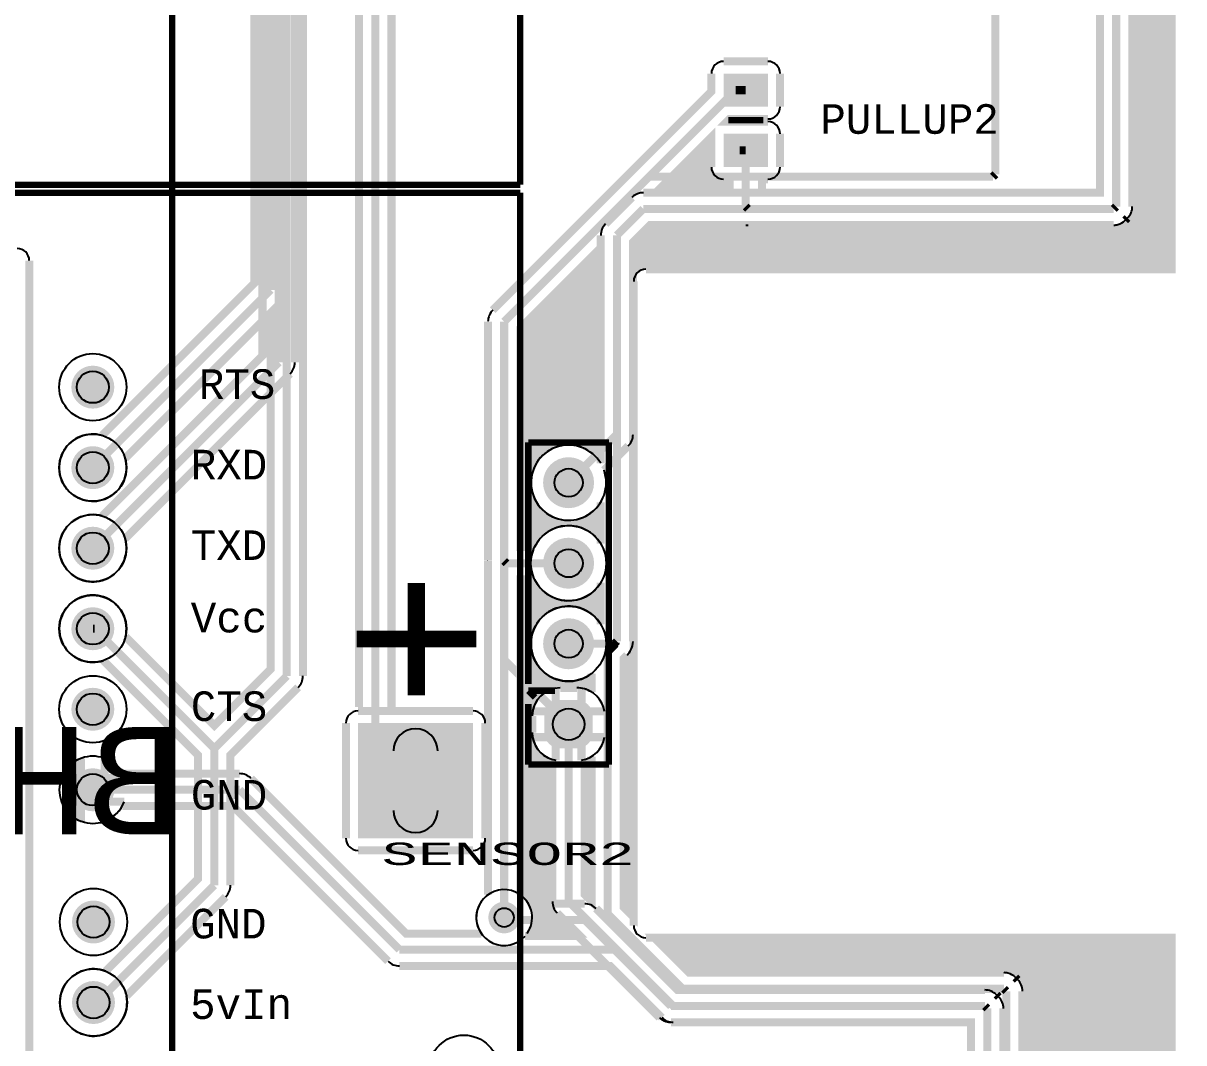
# Model space of a CAD drawing. Extents: x -3564 to 3564, y -2067 to 2176.
# Drawn here: x 2123 to 3564, y -946 to 321 of the extents above; entities that cross this region are included whole.
import ezdxf
from ezdxf.enums import TextEntityAlignment as Align

# ---------------------------------------------------------------- set-up
doc = ezdxf.new("R2010")
doc.units = 0
for name, color, linetype in [('BOARD_OUTLINE', 2, 'CONTINUOUS'), ('COPPER_BOTTOM', 1, 'CONTINUOUS'), ('COPPER_TOP', 3, 'CONTINUOUS'), ('DRILL', 255, 'CONTINUOUS'), ('SILKSCREEN_BOTTOM', 6, 'CONTINUOUS'), ('SILKSCREEN_TOP', 4, 'CONTINUOUS')]:
    doc.layers.add(name, color=color, linetype=linetype)
doc.styles.add('MONOTxtStyle', font='monotxt')
doc.styles.add('MONOTxtStyle_M', font='monotxt')

msp = doc.modelspace()

# ---------------------------------------------------------------- hatches: boundary and pattern name
at = {"layer": 'COPPER_BOTTOM'}
h = msp.add_hatch(color=256, dxfattribs=at)
edge = h.paths.add_edge_path()
edge.add_arc((2209.19685, -131.354331), 26.685039, 0, 360)
edge = h.paths.add_edge_path()
edge.add_arc((2209.19685, -131.354331), 19.685039, 0, 360)
h = msp.add_hatch(color=256, dxfattribs=at)
edge = h.paths.add_edge_path()
edge.add_arc((2209.19685, -231.354331), 26.685039, 0, 360)
edge = h.paths.add_edge_path()
edge.add_arc((2209.19685, -231.354331), 19.685039, 0, 360)
h = msp.add_hatch(color=256, dxfattribs=at)
edge = h.paths.add_edge_path()
edge.add_arc((2800, -250), 31.67, 0, 360)
edge = h.paths.add_edge_path()
edge.add_arc((2800, -250), 17.5, 0, 360)
h = msp.add_hatch(color=256, dxfattribs=at)
edge = h.paths.add_edge_path()
edge.add_arc((2209.19689, -331.354331), 26.685039, 0, 360)
edge = h.paths.add_edge_path()
edge.add_arc((2209.19689, -331.354331), 19.685039, 0, 360)
h = msp.add_hatch(color=256, dxfattribs=at)
edge = h.paths.add_edge_path()
edge.add_arc((2800, -350), 31.67, 0, 360)
edge = h.paths.add_edge_path()
edge.add_arc((2800, -350), 17.5, 0, 360)
h = msp.add_hatch(color=256, dxfattribs=at)
edge = h.paths.add_edge_path()
edge.add_arc((2209.19689, -431.354331), 26.685039, 0, 360)
edge = h.paths.add_edge_path()
edge.add_arc((2209.19689, -431.354331), 19.685039, 0, 360)
h = msp.add_hatch(color=256, dxfattribs=at)
edge = h.paths.add_edge_path()
edge.add_arc((2800, -450), 31.67, 0, 360)
edge = h.paths.add_edge_path()
edge.add_arc((2800, -450), 17.5, 0, 360)
h = msp.add_hatch(color=256, dxfattribs=at)
edge = h.paths.add_edge_path()
edge.add_arc((2209.19689, -531.354331), 26.685039, 0, 360)
edge = h.paths.add_edge_path()
edge.add_arc((2209.19689, -531.354331), 19.685039, 0, 360)
h = msp.add_hatch(color=256, dxfattribs=at)
edge = h.paths.add_edge_path()
edge.add_line((2770, -539.585), (2770, -560.415))
edge.add_arc((2789.585, -560.415), 19.585, 180, 270)
edge.add_line((2789.585, -580), (2810.415, -580))
edge.add_arc((2810.415, -560.415), 19.585, 270, 0)
edge.add_line((2830, -560.415), (2830, -539.585))
edge.add_arc((2810.415, -539.585), 19.585, 0, 90)
edge.add_line((2810.415, -520), (2789.585, -520))
edge.add_arc((2789.585, -539.585), 19.585, 90, 180)
edge = h.paths.add_edge_path()
edge.add_arc((2800, -550), 19.585, 0, 360)
h = msp.add_hatch(color=256, dxfattribs=at)
h.paths.add_polyline_path([(2538.5, -548.5), (2681.5, -548.5), (2681.5, -691.5), (2538.5, -691.5)])
edge = h.paths.add_edge_path()
edge.add_arc((2610, -620), 27.5, 0, 360)
h = msp.add_hatch(color=256, dxfattribs=at)
edge = h.paths.add_edge_path()
edge.add_arc((2209.19689, -631.354331), 26.685039, 0, 360)
edge = h.paths.add_edge_path()
edge.add_arc((2209.19689, -631.354331), 19.685039, 0, 360)
h = msp.add_hatch(color=256, dxfattribs=at)
edge = h.paths.add_edge_path()
edge.add_arc((2210, -795.527559), 26.685039, 0, 360)
edge = h.paths.add_edge_path()
edge.add_arc((2210, -795.527559), 19.685039, 0, 360)
h = msp.add_hatch(color=256, dxfattribs=at)
edge = h.paths.add_edge_path()
edge.add_arc((2720, -790), 19.685039, 0, 360)
edge = h.paths.add_edge_path()
edge.add_arc((2720, -790), 11.811024, 0, 360)
h = msp.add_hatch(color=256, dxfattribs=at)
edge = h.paths.add_edge_path()
edge.add_arc((2210, -895.527559), 26.685039, 0, 360)
edge = h.paths.add_edge_path()
edge.add_arc((2210, -895.527559), 19.685039, 0, 360)
at = {"layer": 'COPPER_TOP'}
h = msp.add_hatch(color=3, dxfattribs=at)
edge = h.paths.add_edge_path()
edge.add_line((-131.305429, 1814.186863), (-247.84976, 1697.642531))
edge.add_line((-247.84976, 1697.642531), (-247.849784, 1697.642508))
edge.add_line((-247.849784, 1697.642508), (-424.186863, 1521.305429))
edge.add_arc((-410, 1507.07126), 20.096732, 134.904632, 180)
edge.add_line((-430.096732, 1507.07126), (-430.096732, 1400.096732))
edge.add_line((-430.096732, 1400.096732), (-434.927441, 1400.096732))
edge.add_line((-434.927441, 1400.096732), (-434.927441, 2051.693504))
edge.add_line((-434.927441, 2051.693504), (2719.689889, 2051.693504))
edge.add_arc((2720.873701, 2066.766063), 15.118976, 265.509159, 270)
edge.add_arc((2720.873701, 1941.766063), 109.881024, 0, 90, ccw=False)
edge.add_arc((2845.873701, 1941.766063), 15.118976, 180, 184.487028)
edge.add_line((2830.801063, 1940.583254), (2830.801063, 1782.372513))
edge.add_arc((2845.873661, 1779.402638), 15.362402, 168.853341, 180)
edge.add_arc((3226.607598, 1779.402638), 396.096339, 180, 270)
edge.add_arc((3226.607598, 1398.668701), 15.362402, 270, 281.148178)
edge.add_line((3229.577873, 1383.596181), (3438.08175, 1383.596181))
edge.add_arc((3439.266063, 1398.668701), 15.118976, 265.507254, 270)
edge.add_arc((3439.266063, 1273.668701), 109.881024, 0, 90, ccw=False)
edge.add_arc((3564.266063, 1273.668701), 15.118976, 180, 184.456752)
edge.add_line((3549.192802, 1272.493857), (3548.927404, 800.008464))
edge.add_arc((3563.999961, 799.999998), 15.072559, 179.967817, 180.13094)
edge.add_line((3548.927441, 799.965552), (3548.927441, 15.072559))
edge.add_line((3548.927441, 15.072559), (2896, 15.072559))
edge.add_arc((2896, 0), 15.072559, 90, 180)
edge.add_line((2880.927441, 0), (2880.927441, -789.57873))
edge.add_line((2880.927441, -789.57873), (2868.632165, -777.2846))
edge.add_line((2868.632165, -777.2846), (2868.632165, -468.32435))
edge.add_line((2868.632165, -468.32435), (2872.717004, -464.239559))
edge.add_arc((2858.535551, -450), 20.096732, 314.882861, 338.106647)
edge.add_arc((2860, -447.07126), 20.096732, 328.760786, 0)
edge.add_line((2880.096732, -447.07126), (2880.096732, 48.746831))
edge.add_line((2880.096732, 48.746831), (2901.253068, 69.903268))
edge.add_line((2901.253068, 69.903268), (3020, 69.903268))
edge.add_arc((3020, 90), 20.096732, 270, 274.178847)
edge.add_arc((3022.928898, 90), 20.096732, 265.821153, 270)
edge.add_line((3022.928898, 69.903268), (3477.047441, 69.903268))
edge.add_arc((3477.071049, 89.999986), 20.096732, 269.932692, 284.59993)
edge.add_arc((3477.071102, 90), 20.096732, 284.599773, 315.095368)
edge.add_line((3491.305271, 75.813137), (3494.186863, 78.694729))
edge.add_arc((3480, 92.928898), 20.096732, 314.904632, 0)
edge.add_line((3500.096732, 92.928898), (3500.096732, 1232.071102))
edge.add_arc((3480, 1232.071102), 20.096732, 0, 45.095368)
edge.add_line((3494.186863, 1246.305271), (3491.305271, 1249.186863))
edge.add_arc((3477.071102, 1235), 20.096732, 44.904632, 90)
edge.add_line((3477.071102, 1255.096732), (2853.3243, 1255.096732))
edge.add_line((2853.3243, 1255.096732), (2491.698172, 1616.72286))
edge.add_arc((2524, 1714), 102.5, 251.630747, 198.369253)
edge.add_line((2426.72286, 1681.698172), (2410.778524, 1697.642508))
edge.add_line((2410.778524, 1697.642508), (2410.7785, 1697.642531))
edge.add_line((2410.7785, 1697.642531), (2089.906311, 2018.514721))
edge.add_line((2089.906311, 2018.514721), (2089.906287, 2018.514745))
edge.add_line((2089.906287, 2018.514745), (2084.234169, 2024.186863))
edge.add_arc((2070, 2010), 20.096732, 44.904632, 89.504336)
edge.add_arc((2069.99996, 2010), 20.096732, 89.504223, 90.010595)
edge.add_line((2069.996244, 2030.096732), (1520, 2030.096732))
edge.add_arc((1520, 2010), 20.096732, 90, 106.043852)
edge.add_arc((1519.999945, 2009.999984), 20.096732, 106.043688, 135)
edge.add_line((1505.789409, 2024.21052), (1301.675622, 1820.096732))
edge.add_line((1301.675622, 1820.096732), (-117.07126, 1820.096732))
edge.add_arc((-117.07126, 1800), 20.096732, 90, 135.095368)
h = msp.add_hatch(color=3, dxfattribs=at)
edge = h.paths.add_edge_path()
edge.add_line((2977.368386, 141.929134), (2977.368386, 178.947354))
edge.add_line((2977.368386, 178.947354), (2908.517764, 110.096732))
edge.add_line((2908.517764, 110.096732), (2999.903268, 110.096732))
edge.add_line((2999.903268, 110.096732), (2999.903268, 126.856575))
edge.add_line((2999.903268, 126.856575), (2992.440945, 126.856575))
edge.add_arc((2992.440945, 141.929134), 15.072559, 180, 270, ccw=False)
h = msp.add_hatch(color=3, dxfattribs=at)
edge = h.paths.add_edge_path()
edge.add_line((2757.878625, -329.903268), (2740.096732, -329.903268))
edge.add_line((2740.096732, -329.903268), (2740.096732, -58.3243))
edge.add_line((2740.096732, -58.3243), (2839.903268, 41.482236))
edge.add_line((2839.903268, 41.482236), (2839.903268, -225.79632))
edge.add_arc((2800, -250), 46.67, 31.239276, 328.760724)
edge.add_line((2839.903268, -274.20368), (2839.903268, -325.79632))
edge.add_arc((2800, -350), 46.67, 31.239276, 154.493499)
h = msp.add_hatch(color=256, dxfattribs=at)
edge = h.paths.add_edge_path()
edge.add_arc((2209.19685, -131.354331), 26.685039, 0, 360)
edge = h.paths.add_edge_path()
edge.add_arc((2209.19685, -131.354331), 19.685039, 0, 360)
h = msp.add_hatch(color=256, dxfattribs=at)
edge = h.paths.add_edge_path()
edge.add_arc((2209.19685, -231.354331), 26.685039, 0, 360)
edge = h.paths.add_edge_path()
edge.add_arc((2209.19685, -231.354331), 19.685039, 0, 360)
h = msp.add_hatch(color=256, dxfattribs=at)
edge = h.paths.add_edge_path()
edge.add_arc((2800, -250), 31.67, 0, 360)
edge = h.paths.add_edge_path()
edge.add_arc((2800, -250), 17.5, 0, 360)
h = msp.add_hatch(color=256, dxfattribs=at)
edge = h.paths.add_edge_path()
edge.add_arc((2209.19689, -331.354331), 26.685039, 0, 360)
edge = h.paths.add_edge_path()
edge.add_arc((2209.19689, -331.354331), 19.685039, 0, 360)
h = msp.add_hatch(color=256, dxfattribs=at)
edge = h.paths.add_edge_path()
edge.add_arc((2800, -350), 31.67, 0, 360)
edge = h.paths.add_edge_path()
edge.add_arc((2800, -350), 17.5, 0, 360)
h = msp.add_hatch(color=3, dxfattribs=at)
edge = h.paths.add_edge_path()
edge.add_line((2748.406195, -809.903268), (2811.482157, -809.903268))
edge.add_line((2811.482157, -809.903268), (2785.789441, -784.210552))
edge.add_arc((2799.999977, -770.000016), 20.096732, 179.913497, 225, ccw=False)
edge.add_line((2779.903268, -769.969675), (2779.903268, -593.791459))
edge.add_arc((2789.585, -560.415), 34.752323, 180, 253.823789, ccw=False)
edge.add_line((2754.832677, -560.415), (2754.832677, -539.585))
edge.add_arc((2789.585, -539.585), 34.752323, 90, 180, ccw=False)
edge.add_line((2789.585, -504.832677), (2810.415, -504.832677))
edge.add_arc((2810.415, -539.585), 34.752323, 58.759401, 90, ccw=False)
edge.add_line((2828.438701, -509.871869), (2828.438701, -487.004448))
edge.add_arc((2800, -450), 46.67, 31.239276, 307.543039, ccw=False)
edge.add_line((2839.903268, -425.79632), (2839.903268, -374.20368))
edge.add_arc((2800, -350), 46.67, 205.506501, 328.760724, ccw=False)
edge.add_line((2757.878625, -370.096732), (2740.096732, -370.096732))
edge.add_line((2740.096732, -370.096732), (2740.096732, -761.730347))
edge.add_arc((2720, -790), 34.685039, 324.98236, 54.5912, ccw=False)
h = msp.add_hatch(color=256, dxfattribs=at)
edge = h.paths.add_edge_path()
edge.add_arc((2209.19689, -431.354331), 26.685039, 0, 360)
edge = h.paths.add_edge_path()
edge.add_arc((2209.19689, -431.354331), 19.685039, 0, 360)
h = msp.add_hatch(color=256, dxfattribs=at)
edge = h.paths.add_edge_path()
edge.add_arc((2800, -450), 31.67, 0, 360)
edge = h.paths.add_edge_path()
edge.add_arc((2800, -450), 17.5, 0, 360)
h = msp.add_hatch(color=256, dxfattribs=at)
edge = h.paths.add_edge_path()
edge.add_arc((2209.19689, -531.354331), 26.685039, 0, 360)
edge = h.paths.add_edge_path()
edge.add_arc((2209.19689, -531.354331), 19.685039, 0, 360)
h = msp.add_hatch(color=256, dxfattribs=at)
edge = h.paths.add_edge_path()
edge.add_line((2770, -539.585), (2770, -560.415))
edge.add_arc((2789.585, -560.415), 19.585, 180, 270)
edge.add_line((2789.585, -580), (2810.415, -580))
edge.add_arc((2810.415, -560.415), 19.585, 270, 0)
edge.add_line((2830, -560.415), (2830, -539.585))
edge.add_arc((2810.415, -539.585), 19.585, 0, 90)
edge.add_line((2810.415, -520), (2789.585, -520))
edge.add_arc((2789.585, -539.585), 19.585, 90, 180)
edge = h.paths.add_edge_path()
edge.add_arc((2800, -550), 19.585, 0, 360)
h = msp.add_hatch(color=256, dxfattribs=at)
h.paths.add_polyline_path([(2538.5, -548.5), (2681.5, -548.5), (2681.5, -691.5), (2538.5, -691.5)])
edge = h.paths.add_edge_path()
edge.add_arc((2610, -620), 27.5, 0, 360)
h = msp.add_hatch(color=3, dxfattribs=at)
edge = h.paths.add_edge_path()
edge.add_arc((2810.415, -560.415), 34.752323, 286.176211, 301.240599, ccw=False)
edge.add_line((2820.096732, -593.791459), (2820.096732, -761.6757))
edge.add_line((2820.096732, -761.6757), (2828.438701, -770.017669))
edge.add_line((2828.438701, -770.017669), (2828.438701, -590.128131))
h = msp.add_hatch(color=256, dxfattribs=at)
edge = h.paths.add_edge_path()
edge.add_arc((2209.19689, -631.354331), 26.685039, 0, 360)
edge = h.paths.add_edge_path()
edge.add_arc((2209.19689, -631.354331), 19.685039, 0, 360)
h = msp.add_hatch(color=256, dxfattribs=at)
edge = h.paths.add_edge_path()
edge.add_arc((2210, -795.527559), 26.685039, 0, 360)
edge = h.paths.add_edge_path()
edge.add_arc((2210, -795.527559), 19.685039, 0, 360)
h = msp.add_hatch(color=256, dxfattribs=at)
edge = h.paths.add_edge_path()
edge.add_arc((2720, -790), 19.685039, 0, 360)
edge = h.paths.add_edge_path()
edge.add_arc((2720, -790), 11.811024, 0, 360)
h = msp.add_hatch(color=3, dxfattribs=at)
edge = h.paths.add_edge_path()
edge.add_line((3340.582874, -858.438701), (2949.79383, -858.438701))
edge.add_line((2949.79383, -858.438701), (2906.423646, -815.072559))
edge.add_line((2906.423646, -815.072559), (3548.927441, -815.072559))
edge.add_line((3548.927441, -815.072559), (3548.927441, -1280.636464))
edge.add_arc((3564, -1281.820276), 15.118976, 175.509159, 176.26094)
edge.add_arc((3439.266063, -1273.668701), 109.88103, 270, 356.26094, ccw=False)
edge.add_arc((3439.266063, -1398.668701), 15.118976, 90, 94.492746)
edge.add_line((3438.08175, -1383.596181), (3229.577873, -1383.596181))
edge.add_arc((3226.607598, -1398.668701), 15.362402, 78.851822, 90)
edge.add_arc((3226.607598, -1779.402638), 396.096339, 90, 180)
edge.add_arc((2845.873661, -1779.402638), 15.362402, 180, 191.146659)
edge.add_line((2830.801063, -1782.372513), (2830.801063, -1940.583254))
edge.add_arc((2845.873701, -1941.766063), 15.118976, 175.512972, 180)
edge.add_arc((2720.873701, -1941.766063), 109.881024, 270, 0, ccw=False)
edge.add_arc((2720.873701, -2066.766063), 15.118976, 90, 94.490847)
edge.add_line((2719.689887, -2051.693504), (2089.906311, -2051.693578))
edge.add_line((2089.906311, -2051.693578), (2089.906287, -2051.693578))
edge.add_line((2089.906287, -2051.693578), (2049.999961, -2051.693583))
edge.add_line((2049.999961, -2051.693583), (1249.999923, -2051.693504))
edge.add_arc((1249.999921, -2066.766063), 15.072559, 89.999994, 90.185201)
edge.add_line((1249.951201, -2051.693583), (1145.024398, -2051.693583))
edge.add_line((1145.024398, -2051.693583), (1145.024398, -2051.693583))
edge.add_line((1145.024398, -2051.693583), (429.570315, -2051.693583))
edge.add_arc((429.570315, -2066.766142), 15.072559, 90, 90.000352)
edge.add_line((429.570222, -2051.693583), (200.142508, -2051.693541))
edge.add_line((200.142508, -2051.693541), (200.142508, -2051.693541))
edge.add_line((200.142508, -2051.693541), (0.000003, -2051.693504))
edge.add_arc((0, -2066.766063), 15.072559, 89.999989, 90.000362)
edge.add_line((-0.000095, -2051.693504), (-434.927441, -2051.693504))
edge.add_line((-434.927441, -2051.693504), (-434.927441, -1398.766063))
edge.add_arc((-450, -1398.766063), 15.072559, 0, 35.111756)
edge.add_line((-437.670169, -1390.096732), (-391.254109, -1390.096732))
edge.add_line((-391.254109, -1390.096732), (-370.096732, -1411.255121))
edge.add_line((-370.096732, -1411.255121), (-370.096732, -1837.070866))
edge.add_arc((-350, -1837.070866), 20.096732, 180, 225.095268)
edge.add_line((-364.186888, -1851.305011), (-251.305454, -1964.186838))
edge.add_arc((-237.07126, -1950), 20.096732, 224.904532, 256.553469)
edge.add_arc((-237.071208, -1950.000012), 20.096732, 256.553318, 270.063573)
edge.add_line((-237.048909, -1970.096732), (2637.07126, -1970.096732))
edge.add_arc((2637.07126, -1950), 20.096732, 270, 315.095429)
edge.add_line((2651.305444, -1964.186848), (2724.186878, -1891.305256))
edge.add_arc((2710, -1877.071102), 20.096732, 314.904694, 0)
edge.add_line((2730.096732, -1877.071102), (2730.096732, -1558.3243))
edge.add_line((2730.096732, -1558.3243), (3018.3243, -1270.096732))
edge.add_line((3018.3243, -1270.096732), (3340.582874, -1270.096732))
edge.add_arc((3340.606482, -1250.000014), 20.096732, 269.932692, 284.59993)
edge.add_arc((3340.606535, -1250), 20.096732, 284.599773, 315.095368)
edge.add_line((3354.840705, -1264.186863), (3357.722296, -1261.305271))
edge.add_arc((3343.535433, -1247.071102), 20.096732, 314.904632, 0)
edge.add_line((3363.632165, -1247.071102), (3363.632165, -881.464331))
edge.add_arc((3343.535433, -881.464331), 20.096732, 0, 45.095368)
edge.add_line((3357.722296, -867.230162), (3354.840705, -864.34857))
edge.add_arc((3340.606535, -878.535433), 20.096732, 44.904632, 75.400227)
edge.add_arc((3340.606482, -878.535419), 20.096732, 75.40007, 90.067308)
h = msp.add_hatch(color=256, dxfattribs=at)
edge = h.paths.add_edge_path()
edge.add_arc((2210, -895.527559), 26.685039, 0, 360)
edge = h.paths.add_edge_path()
edge.add_arc((2210, -895.527559), 19.685039, 0, 360)
at = {"layer": 'DRILL'}
h = msp.add_hatch(color=255, dxfattribs=at)
edge = h.paths.add_edge_path()
edge.add_arc((2209.19685, -131.354331), 19.685039, 0, 360)
h = msp.add_hatch(color=255, dxfattribs=at)
edge = h.paths.add_edge_path()
edge.add_arc((2209.19685, -231.354331), 19.685039, 0, 360)
h = msp.add_hatch(color=255, dxfattribs=at)
edge = h.paths.add_edge_path()
edge.add_arc((2800, -250), 17.5, 0, 360)
h = msp.add_hatch(color=255, dxfattribs=at)
edge = h.paths.add_edge_path()
edge.add_arc((2209.19689, -331.354331), 19.685039, 0, 360)
h = msp.add_hatch(color=255, dxfattribs=at)
edge = h.paths.add_edge_path()
edge.add_arc((2800, -350), 17.5, 0, 360)
h = msp.add_hatch(color=255, dxfattribs=at)
edge = h.paths.add_edge_path()
edge.add_arc((2209.19689, -431.354331), 19.685039, 0, 360)
h = msp.add_hatch(color=255, dxfattribs=at)
edge = h.paths.add_edge_path()
edge.add_arc((2800, -450), 17.5, 0, 360)
h = msp.add_hatch(color=255, dxfattribs=at)
edge = h.paths.add_edge_path()
edge.add_arc((2209.19689, -531.354331), 19.685039, 0, 360)
h = msp.add_hatch(color=255, dxfattribs=at)
edge = h.paths.add_edge_path()
edge.add_arc((2800, -550), 19.585, 0, 360)
h = msp.add_hatch(color=255, dxfattribs=at)
edge = h.paths.add_edge_path()
edge.add_line((2582.5, -583), (2582.5, -657))
edge.add_arc((2610, -657), 27.5, 180, 270)
edge.add_arc((2610, -657), 27.5, 270, 0)
edge.add_line((2637.5, -657), (2637.5, -583))
edge.add_arc((2610, -583), 27.5, 0, 90)
edge.add_arc((2610, -583), 27.5, 90, 180)
h = msp.add_hatch(color=255, dxfattribs=at)
edge = h.paths.add_edge_path()
edge.add_arc((2209.19689, -631.354331), 19.685039, 0, 360)
h = msp.add_hatch(color=255, dxfattribs=at)
edge = h.paths.add_edge_path()
edge.add_arc((2210, -795.527559), 19.685039, 0, 360)
h = msp.add_hatch(color=255, dxfattribs=at)
edge = h.paths.add_edge_path()
edge.add_arc((2720, -790), 11.811024, 0, 360)
h = msp.add_hatch(color=255, dxfattribs=at)
edge = h.paths.add_edge_path()
edge.add_arc((2210, -895.527559), 19.685039, 0, 360)

# ---------------------------------------------------------------- linework, layer by layer
at = {"layer": 'BOARD_OUTLINE', "color": 2, "const_width": 0.000039}
for points in [[(3564, 400), (3564, 0)], [(3564, 0), (2896, 0)], [(2896, 0), (2896, -800)], [(2896, -800), (3564, -800)], [(3564, -800), (3564, -1281.820276)]]:
    msp.add_lwpolyline(points, dxfattribs=at)
at = {"layer": 'COPPER_BOTTOM', "color": 1, "const_width": 10}
for points in [[(2220.810341, -191.319729), (2409.903268, -2.226803), (2409.903268, 1208.74673), (2267.860687, 1350.789462)], [(2450, 1242.071102), (2450, -490)], [(2470.096732, 1242.071102), (2470.096732, -490)], [(3480, 1227.071102), (3480, 92.928898)], [(3500.096732, 1227.071102), (3500.096732, 92.928898)], [(2430, 1217.071102), (2430, -10.551181)], [(2892.92874, 110.096732), (3459.903268, 110.096732), (3459.903268, 1209.903268), (2910.024349, 1209.903268)], [(3330, 132.928898), (3330, 1197.071102)], [(2896, 15.072559), (3548.927441, 15.072559), (3548.927441, 799.965552)], [(2720, -50), (2900, 130)], [(2900, 130), (3327.071102, 130)], [(3330, 132.928898), (3327.071102, 130)], [(2845.789376, 71.281589), (2878.718118, 104.210489)], [(2892.92874, 90), (2860, 57.071102)], [(3477.071102, 90), (2892.92874, 90)], [(3480, 92.928898), (3477.071102, 90)], [(3477.047441, 69.903268), (2901.253068, 69.903268), (2880.096732, 48.746831), (2880.096732, -190)], [(3494.186863, 78.694729), (3491.305271, 75.813137)], [(2815.573745, -206.005144), (2829.457618, -192.121272), (2829.457641, -192.121248), (2839.903268, -181.675622), (2839.903268, 57.024265)], [(2860, 57.071102), (2860, -190)], [(2130.269409, 25.826772), (2130.269409, -1574.456314)], [(2880.927441, -800), (2880.927441, 0)], [(2430, -10.551181), (2209.19685, -231.354331)], [(2249.686533, -441.265501), (2359.999961, -551.578929), (2429.903268, -481.675622), (2429.903268, -39.068945), (2276.850965, -192.121248), (2276.850941, -192.121272), (2249.231434, -219.740779)], [(2720, -470), (2720, -50)], [(2860, -190), (2800, -250)], [(2874.186863, -204.234169), (2843.994835, -234.426197)], [(2209.19689, -431.354331), (2211.354331, -431.354331)], [(2211.354331, -431.354331), (2360, -580)], [(2224.959595, -856.619295), (2339.903268, -741.675622), (2339.903268, -588.324378), (2222.453995, -470.875106)], [(2720, -470), (2800, -550)], [(2450, -490), (2360, -580)], [(2464.186863, -504.234169), (2380.096732, -588.3243), (2380.096732, -750)], [(2783.983228, -505.287127), (2783.983228, -533.983228), (2755.287127, -533.983228)], [(2844.712873, -533.983228), (2816.016772, -533.983228), (2816.016772, -505.287127)], [(2538.5, -533.427441), (2681.5, -533.427441)], [(2523.427441, -691.5), (2523.427441, -548.5)], [(2696.572559, -548.5), (2696.572559, -691.5)], [(2755.287127, -566.016772), (2783.983228, -566.016772), (2783.983228, -594.712873)], [(2816.016772, -594.712873), (2816.016772, -566.016772), (2844.712873, -566.016772)], [(2360, -580), (2360, -750)], [(2194.415, -592.378207), (2194.415, -616.572441), (2170.220766, -616.572441)], [(2248.173014, -616.572441), (2223.97878, -616.572441), (2223.97878, -592.378207)], [(2170.220766, -646.13622), (2194.415, -646.13622), (2194.415, -670.330455)], [(2223.97878, -670.330455), (2223.97878, -646.13622), (2248.173014, -646.13622)], [(2681.5, -706.572559), (2538.5, -706.572559)], [(2214.472441, -895.527559), (2360, -750)], [(2374.186863, -764.234169), (2250.907442, -887.51359)], [(2750.138278, -772.832118), (2819.980797, -772.832008)], [(2834.210487, -778.718195), (2935.39556, -879.903268), (3317.071102, -879.903268)], [(2820, -792.92874), (2720, -792.928898)], [(2927.07126, -900), (2820, -792.92874)], [(2912.860666, -914.210517), (2811.675635, -813.025486), (2745.939819, -813.025589)], [(3548.927441, -1280.636464), (3548.927441, -815.072559), (2896, -815.072559)], [(3331.305271, -885.813137), (3334.186863, -888.694729)], [(2927.07126, -900), (3317.071102, -900)], [(3317.071102, -900), (3320, -902.928898)], [(3320, -1217.071102), (3320, -902.928898)], [(3340.096732, -902.928898), (3340.096732, -1217.071102)], [(3299.903268, -1037.985698), (3299.903268, -920.096732), (2927.07126, -920.096732)]]:
    msp.add_lwpolyline(points, dxfattribs=at)
at = {"layer": 'COPPER_BOTTOM', "color": 1}
for centre, radius in [((2209.19685, -131.354331), 41.685039), ((2209.19689, -331.354331), 41.685039), ((2800, -350), 46.67), ((2800, -450), 46.67), ((2209.19689, -531.354331), 41.685039), ((2800, -550), 19.585), ((2209.19689, -631.354331), 19.685039), ((2210, -795.527559), 41.685039)]:
    msp.add_circle(centre, radius, dxfattribs=at)
for centre, radius, start, end in [((2892.928688, 89.999987), 20.096732, 103.679225, 135.000137), ((2892.92874, 90), 20.096732, 90, 103.679377), ((3480, 92.928898), 20.096732, 314.904632, 0), ((3477.071102, 90), 20.096732, 284.599773, 315.095368), ((2859.999945, 57.071087), 20.096732, 135.000137, 180.13349), ((3477.071049, 89.999986), 20.096732, 269.932692, 284.59993), ((2115.19685, 25.826772), 15.072559, 0, 90), ((2896, 0), 15.072559, 90, 180), ((2209.19685, -231.354331), 41.685039, 73.823278, 16.176809), ((2860, -190), 20.096732, 314.904632, 0), ((2800, -250), 46.67, 70.506539, 19.493537), ((2209.19689, -431.354331), 41.685039, 346.245437, 288.543847), ((2450, -490), 20.096732, 314.904632, 0), ((2789.585, -539.585), 34.752323, 99.27605, 170.72395), ((2810.415, -539.585), 34.752323, 9.27605, 80.72395), ((2538.5, -548.5), 15.072559, 90, 180), ((2681.5, -548.5), 15.072559, 0, 90), ((2789.585, -560.415), 34.752323, 189.27605, 260.72395), ((2810.415, -560.415), 34.752323, 279.27605, 350.72395), ((2209.19689, -631.354331), 41.685039, 110.769482, 159.230518), ((2209.19689, -631.354331), 41.685039, 20.769482, 69.230518), ((2209.19689, -631.354331), 41.685039, 200.769482, 249.230518), ((2209.19689, -631.354331), 41.685039, 290.769482, 339.230518), ((2538.5, -691.5), 15.072559, 180, 270), ((2681.5, -691.5), 15.072559, 270, 0), ((2360, -750), 20.096732, 314.904632, 0), ((2720, -790), 34.685039, 29.667445, 318.406003), ((2819.999952, -792.928731), 20.096732, 45, 90.05461), ((2896, -800), 15.072559, 180, 270), ((2210, -895.527559), 41.685039, 68.96906, 11.084149), ((3317.071102, -900), 20.096732, 44.904632, 90), ((3320, -902.928898), 20.096732, 0, 45.095368), ((2927.071202, -899.999981), 20.096732, 225, 252.125639), ((2927.07126, -900), 20.096732, 252.125465, 270)]:
    msp.add_arc(centre, radius, start, end, dxfattribs=at)
at = {"layer": 'COPPER_TOP', "color": 3, "const_width": 10}
for points in [[(2220.81035, -291.31972), (2320.008799, -192.121272), (2320.008822, -192.121248), (2419.903268, -92.226803), (2419.903268, 1258.746881), (2278.746881, 1399.903268), (1828.3243, 1399.903268), (1764.234169, 1335.813137)], [(2440, 1267.07126), (2440, -100.551181)], [(2460.096732, 1267.07126), (2460.096732, -100.551181)], [(3500.096732, 92.928898), (3500.096732, 1232.071102)], [(3047.559055, 126.856575), (3040.096732, 126.856575), (3040.096732, 110.096732), (3459.903268, 110.096732), (3459.903268, 1214.903268), (2845, 1214.903268)], [(3480, 92.928898), (3480, 980)], [(2560, 840), (2560, -600)], [(3548.927441, 799.965552), (3548.927441, 15.072559), (2896, 15.072559)], [(2538.5, -533.427441), (2539.903268, -533.427441), (2539.903268, 763.427441), (2538.5, 763.427441)], [(2681.5, 763.427441), (2580.096732, 763.427441), (2580.096732, -533.427441), (2681.5, -533.427441)], [(2992.440945, 273.143425), (3047.559055, 273.143425)], [(2705.789411, -35.789478), (2977.368386, 235.789497), (2977.368386, 258.070866)], [(3062.631614, 258.070866), (3062.631614, 216.732283)], [(3007.401575, 237.401575), (2720, -50)], [(3020, 237.401575), (3007.401575, 237.401575)], [(3047.559055, 201.659724), (3000.080756, 201.659724), (2996.761308, 198.340276), (3047.559055, 198.340276)], [(2977.368386, 141.929134), (2977.368386, 178.947354), (2908.517764, 110.096732), (2999.903268, 110.096732), (2999.903268, 126.856575), (2992.440945, 126.856575)], [(3062.631614, 183.267717), (3062.631614, 141.929134)], [(3012.598425, 162.598425), (3020, 162.598425)], [(3020, 162.598425), (3020, 92.928898)], [(2892.92874, 90), (2860, 57.071102)], [(2892.92874, 90), (3020, 90)], [(3022.928898, 90), (3020, 92.928898)], [(3022.928898, 90), (3477.071102, 90)], [(3480, 92.928898), (3477.071102, 90)], [(2880.096732, -447.07126), (2880.096732, 48.746831), (2901.253068, 69.903268), (3020, 69.903268)], [(3022.928898, 69.903268), (3477.047441, 69.903268)], [(3491.305271, 75.813137), (3494.186863, 78.694729)], [(2860, -447.07126), (2860, 57.071102)], [(2757.878625, -329.903268), (2740.096732, -329.903268), (2740.096732, -58.3243), (2839.903268, 41.482236), (2839.903268, -225.79632)], [(2130.269409, 25.826772), (2130.269409, -1574.456314)], [(2880.927441, 0), (2880.927441, -789.57873), (2868.632165, -777.2846), (2868.632165, -468.32435), (2872.717004, -464.239559)], [(2699.903268, -347.039166), (2699.903268, -50.046262)], [(2720, -50), (2720, -360)], [(2440, -100.551181), (2209.19685, -331.354331)], [(2454.186863, -114.78535), (2376.850965, -192.121248), (2376.850941, -192.121272), (2249.231465, -319.740748)], [(2839.903268, -274.20368), (2839.903268, -325.79632)], [(2699.903268, -761.730347), (2699.903268, -347.103067)], [(2720, -347.071102), (2722.928898, -350)], [(2722.928898, -350), (2800, -350)], [(2720, -787.071102), (2720, -360)], [(2757.878625, -370.096732), (2740.096732, -370.096732), (2740.096732, -761.730347)], [(2839.903268, -425.79632), (2839.903268, -374.20368)], [(2857.071102, -450), (2800, -450)], [(2848.535433, -460), (2858.535551, -450)], [(2860, -447.07126), (2857.071102, -450)], [(2858.535551, -448.535551), (2858.535551, -450)], [(2848.535433, -460), (2848.535433, -785.609449)], [(2828.438701, -509.871869), (2828.438701, -487.004448)], [(2789.585, -504.832677), (2810.415, -504.832677)], [(2523.427441, -691.5), (2523.427441, -548.5)], [(2696.572559, -548.5), (2696.572559, -691.5)], [(2754.832677, -560.415), (2754.832677, -539.585)], [(2800, -550), (2800, -770)], [(2779.903268, -769.969675), (2779.903268, -593.791459)], [(2820.096732, -593.791459), (2820.096732, -761.6757), (2828.438701, -770.017669), (2828.438701, -590.128131)], [(2560, -600), (2580, -620)], [(2245.717622, -611.257598), (2391.354331, -611.257598)], [(2405.5885, -617.167468), (2598.3243, -809.903268), (2691.593805, -809.903268)], [(2580, -620), (2610, -620)], [(2209.19689, -631.354331), (2391.354331, -631.354331)], [(2391.354331, -631.354331), (2590, -830)], [(2575.789426, -844.210536), (2383.029952, -651.451063), (2245.717622, -651.451063)], [(2681.5, -706.572559), (2538.5, -706.572559)], [(2800, -770), (2930, -900)], [(2748.406195, -809.903268), (2811.482157, -809.903268), (2785.789441, -784.210552)], [(2848.535433, -785.609449), (2941.470079, -878.535433)], [(3340.582874, -858.438701), (2949.79383, -858.438701), (2906.423646, -815.072559), (3548.927441, -815.072559), (3548.927441, -1280.636464)], [(2590, -830), (2860, -830)], [(2915.789436, -914.210547), (2851.675622, -850.096732), (2590.005234, -850.096732)], [(3357.722296, -867.230162), (3354.840705, -864.34857)], [(2941.470079, -878.535433), (3340.606535, -878.535433)], [(3343.535433, -881.464331), (3340.606535, -878.535433)], [(3343.535433, -881.464331), (3343.535433, -1247.071102)], [(3363.632165, -1247.071102), (3363.632165, -881.464331)], [(2930, -900), (3317.071102, -900)], [(3317.071102, -900), (3320, -902.928898)], [(3320, -902.928898), (3320, -1217.071102)], [(3299.903268, -1037.985698), (3299.903268, -920.096732), (2930.021352, -920.096732)]]:
    msp.add_lwpolyline(points, dxfattribs=at)
at = {"layer": 'COPPER_TOP', "color": 3}
for centre in [(2209.19685, -131.354331), (2209.19685, -231.354331), (2209.19689, -431.354331), (2209.19689, -531.354331), (2210, -795.527559), (2210, -895.527559)]:
    msp.add_circle(centre, 41.685039, dxfattribs=at)
for centre, radius, start, end in [((2992.440945, 258.070866), 15.072559, 90, 180), ((3047.559055, 258.070866), 15.072559, 0, 90), ((3047.559055, 216.732283), 15.072559, 270, 0), ((3047.559055, 183.267717), 15.072559, 0, 90), ((2992.440945, 141.929134), 15.072559, 180, 270), ((3047.559055, 141.929134), 15.072559, 270, 0), ((3480, 92.928898), 20.096732, 314.904632, 0), ((3477.071102, 90), 20.096732, 284.599773, 315.095368), ((3020, 90), 20.096732, 270, 274.178847), ((3022.928898, 90), 20.096732, 265.821153, 270), ((3477.071049, 89.999986), 20.096732, 269.932692, 284.59993), ((2115.19685, 25.826772), 15.072559, 0, 90), ((2896, 0), 15.072559, 90, 180), ((2719.999947, -50.000014), 20.096732, 135, 180.131854), ((2440, -100.551181), 20.096732, 314.904632, 0), ((2800, -250), 46.67, 31.239276, 328.760724), ((2209.19689, -331.354331), 41.685039, 73.823322, 16.176853), ((2800, -350), 46.67, 31.239276, 154.493499), ((2719.999975, -347.071116), 20.096732, 179.908909, 180.091091), ((2800, -350), 46.67, 205.506501, 328.760724), ((2800, -450), 46.67, 31.239276, 307.543039), ((2858.535551, -450), 20.096732, 314.882861, 338.106647), ((2860, -447.07126), 20.096732, 328.760786, 0), ((2789.585, -539.585), 34.752323, 90, 180), ((2810.415, -539.585), 34.752323, 58.759401, 90), ((2538.5, -548.5), 15.072559, 90, 180), ((2681.5, -548.5), 15.072559, 0, 90), ((2789.585, -560.415), 34.752323, 180, 253.823789), ((2209.19689, -631.354331), 41.685039, 28.823234, 331.176766), ((2810.415, -560.415), 34.752323, 286.176211, 301.240599), ((2391.354331, -631.354331), 20.096732, 44.904632, 90), ((2538.5, -691.5), 15.072559, 180, 270), ((2681.5, -691.5), 15.072559, 270, 0), ((2720, -790), 34.685039, 125.4088, 215.01764), ((2720, -790), 34.685039, 324.98236, 54.5912), ((2799.999977, -770.000016), 20.096732, 179.913497, 225), ((2589.999961, -830.000001), 20.096732, 225, 270.015032), ((3340.606482, -878.535419), 20.096732, 75.40007, 90.067308), ((3340.606535, -878.535433), 20.096732, 44.904632, 75.400227), ((3343.535433, -881.464331), 20.096732, 0, 45.095368), ((2929.999972, -900.000011), 20.096732, 225, 270.060955)]:
    msp.add_arc(centre, radius, start, end, dxfattribs=at)
at = {"layer": 'COPPER_TOP'}
for points in [[(2992.440945, 216.732283), (2992.440945, 258.070866), (3047.559055, 216.732283), (3047.559055, 258.070866)], [(2992.440945, 141.929134), (2992.440945, 183.267717), (3047.559055, 141.929134), (3047.559055, 183.267717)]]:
    msp.add_solid(points, dxfattribs=at)
at = {"layer": 'DRILL', "color": 255, "const_width": 0.000039}
for points in [[(2582.5, -583), (2582.5, -657)], [(2637.5, -657), (2637.5, -583)]]:
    msp.add_lwpolyline(points, dxfattribs=at)
at = {"layer": 'DRILL', "color": 255}
for centre, radius in [((2209.19685, -131.354331), 19.685039), ((2209.19685, -231.354331), 19.685039), ((2800, -250), 17.5), ((2209.19689, -331.354331), 19.685039), ((2800, -350), 17.5), ((2209.19689, -431.354331), 19.685039), ((2800, -450), 17.5), ((2209.19689, -531.354331), 19.685039), ((2800, -550), 19.585), ((2209.19689, -631.354331), 19.685039), ((2210, -795.527559), 19.685039), ((2720, -790), 11.811024), ((2210, -895.527559), 19.685039)]:
    msp.add_circle(centre, radius, dxfattribs=at)
for centre, start, end in [((2610, -583), 90, 180), ((2610, -583), 0, 90), ((2610, -657), 180, 270), ((2610, -657), 270, 0)]:
    msp.add_arc(centre, 27.5, start, end, dxfattribs=at)
at = {"layer": 'SILKSCREEN_BOTTOM', "color": 6, "const_width": 8}
for points in [[(2740, 1580), (2740, 120)], [(2740, 120), (-400, 120)], [(-400, 110), (2740, 110)], [(2740, 110), (2740, -1350)]]:
    msp.add_lwpolyline(points, dxfattribs=at)
at = {"layer": 'SILKSCREEN_BOTTOM', "color": 6}
msp.add_circle((2670, -979.370079), 43.370079, dxfattribs=at)
at = {"layer": 'SILKSCREEN_TOP', "color": 4}
for points, const_width in [([(2307.622047, -1716), (2307.622047, 1276.125984)], 8), ([(2998.346457, 200), (3041.653543, 200)], 7.874016), ([(2998.346457, 200), (3041.653543, 200)], 7.874016), ([(2750, -199.999921), (2750, -500)], 8), ([(2750, -199.999921), (2850, -200)], 8), ([(2850, -200), (2850, -600)], 8), ([(2750, -508.333386), (2783.333346, -508.333386)], 8), ([(2758.333346, -516.666614), (2750, -508.333386)], 8), ([(2750, -524.999921), (2750, -600)], 8), ([(2750, -600), (2850, -600)], 8)]:
    msp.add_lwpolyline(points, dxfattribs=dict(at, const_width=const_width))

# ---------------------------------------------------------------- texts
at = {"layer": 'SILKSCREEN_BOTTOM', "style": 'MONOTxtStyle_M', "text_generation_flag": 2, "width": 0.995556}
msp.add_text('+', height=200, rotation=270, dxfattribs=at).set_placement((2610, -444), align=Align.MIDDLE_CENTER)
msp.add_text('BHD-2 Battery Holder', height=133.333333, dxfattribs=at).set_placement((1170, -620), align=Align.MIDDLE_CENTER)
at = {"layer": 'SILKSCREEN_TOP', "style": 'MONOTxtStyle', "width": 0.995556}
msp.add_text('PULLUP2', height=36.745407, dxfattribs=at).set_placement((3223.464567, 220), align=Align.TOP_CENTER)
for s, p in [('RTS', (2435.826772, -127.559055)), ('RXD', (2425.826772, -227.559055)), ('TXD', (2425.826772, -327.559055)), ('Vcc', (2425.826772, -417.559055)), ('CTS', (2425.826772, -527.559055)), ('GND', (2425.826772, -637.559055))]:
    msp.add_text(s, height=36.745407, dxfattribs=at).set_placement(p, align=Align.MIDDLE_RIGHT)
at = {"layer": 'SILKSCREEN_TOP', "style": 'MONOTxtStyle', "width": 1.866667}
msp.add_text('SENSOR2', height=27.777769, dxfattribs=at).set_placement((2725, -710.833346), align=Align.MIDDLE_CENTER)
at = {"layer": 'SILKSCREEN_TOP', "style": 'MONOTxtStyle', "width": 0.995556}
for s, p in [('GND', (2330, -797.559055)), ('5vIn', (2330, -897.559055))]:
    msp.add_text(s, height=36.745407, dxfattribs=at).set_placement(p, align=Align.MIDDLE_LEFT)

doc.saveas('drawing.dxf')
